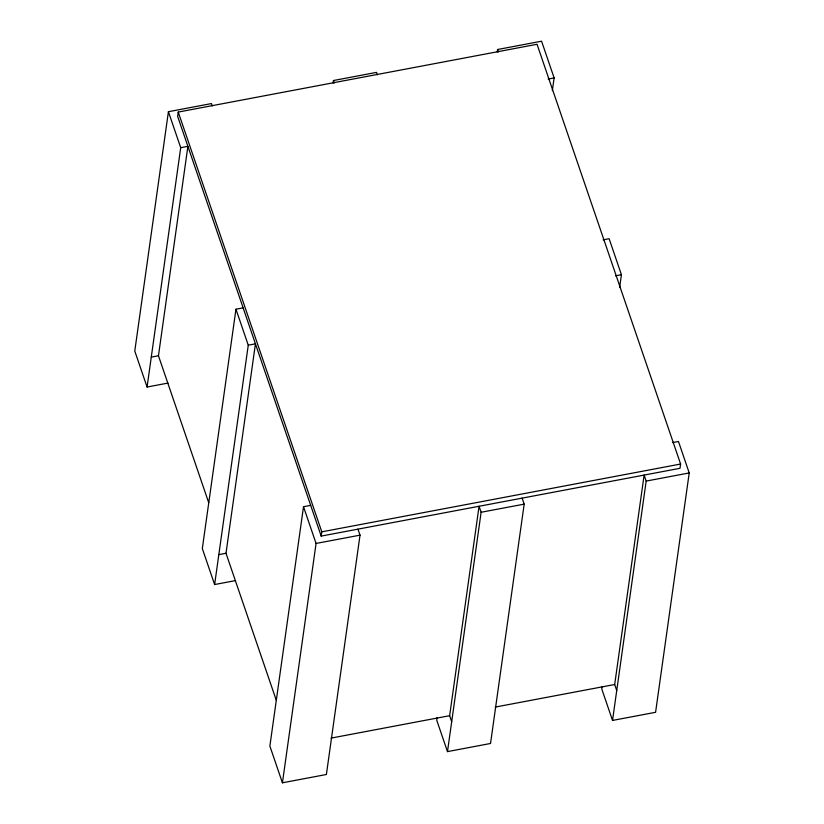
<?xml version="1.0" encoding="UTF-8"?>
<svg xmlns="http://www.w3.org/2000/svg" width="824" height="824" viewBox="0 0 824 824"><rect width="100%" height="100%" fill="white"/><g stroke="black" fill="none" stroke-linecap="round" stroke-linejoin="round"><path stroke-width="1.24" d="M212.283 105.966L211.469 103.567L168.415 111.704L134.775 351.055L147.074 387.033L167.993 383.078M178.242 112.074L177.634 116.349L321.195 536.094L679.996 468.3L680.603 464.036L537.042 44.28L178.242 112.074L321.793 531.83L321.195 536.094M147.074 387.033L180.713 147.681L168.415 111.704M208.719 502.712L158.455 355.762L187.893 146.332L180.713 147.681M243.132 307.857L235.963 309.216L202.323 548.568L214.621 584.546L235.54 580.59M214.621 584.546L248.261 345.194L235.963 309.216M276.267 700.225L226.003 553.264L255.44 343.835L248.261 345.194M333.102 83.059L333.463 80.525L376.517 72.388L377.341 74.788M310.679 505.37L303.51 506.719L269.87 746.07L282.426 782.8L326.386 774.498L360.026 535.147L357.966 529.152M282.426 782.8L316.066 543.449L303.51 506.719M497.263 52.046L497.614 49.502L541.574 41.2L554.13 77.93L552.348 90.619M437.06 717.642L436.71 720.135L447.483 751.612L490.538 743.475L524.177 504.134L522.128 498.139M451.686 721.7L449.636 715.696L479.063 506.266L481.123 512.271L447.483 751.612M619.638 287.38L621.42 274.691L609.121 238.713L603.137 239.835M602.117 686.454L601.767 688.946L612.531 720.434L655.585 712.296L689.225 472.945L678.461 441.468L672.477 442.591M616.733 690.512L614.683 684.517L644.121 475.088L646.171 481.082L612.531 720.434M548.156 79.063L554.13 77.93M151.286 357.111L158.455 355.762M615.446 275.813L621.42 274.691M321.793 531.83L680.603 464.036M218.834 554.624L226.003 553.264M316.066 543.449L360.026 535.147M481.123 512.271L524.177 504.134M646.171 481.082L689.225 472.945M331.063 738.108L449.636 715.696M495.203 707.085L614.683 684.517M497.614 49.502L498.438 51.902M333.463 80.525L334.287 82.915"/></g></svg>
